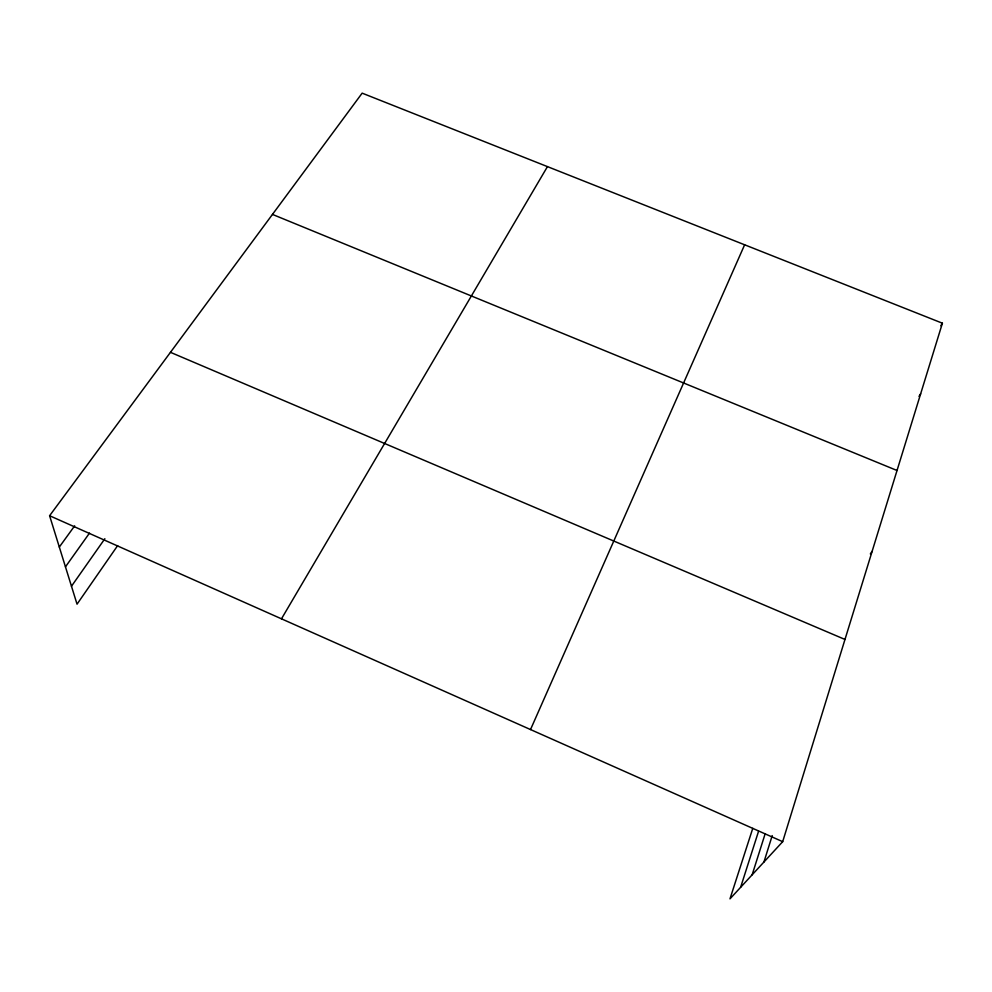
<?xml version="1.0" encoding="UTF-8"?>
<svg xmlns="http://www.w3.org/2000/svg" width="992" height="992" viewBox="0 0 992 992"><rect width="100%" height="100%" fill="white"/><g stroke="black" fill="none" stroke-linecap="round" stroke-linejoin="round"><path stroke-width="1.49" d="M752.767 828.345L729.988 898.851L782.688 841.675L942.4 323.206L362.154 93.149L49.6 515.728L77.041 604.165L117.651 545.612M763.939 862.011L772.222 835.586M752.147 874.808L765.105 833.925M740.615 887.319L758.558 831.284M530.522 729.554L744.632 244.788M281.48 618.822L547.46 166.619M940.838 325.748L942.4 323.206M919.001 396.416L920.638 393.849M870.344 553.883L872.117 551.354M71.474 586.235L104.867 538.706M65.46 566.841L89.491 533.101M59.322 547.051L74.66 525.847M272.465 214.408L897.028 470.493M170.463 352.321L844.986 639.456M49.6 515.728L782.688 841.675"/></g></svg>
